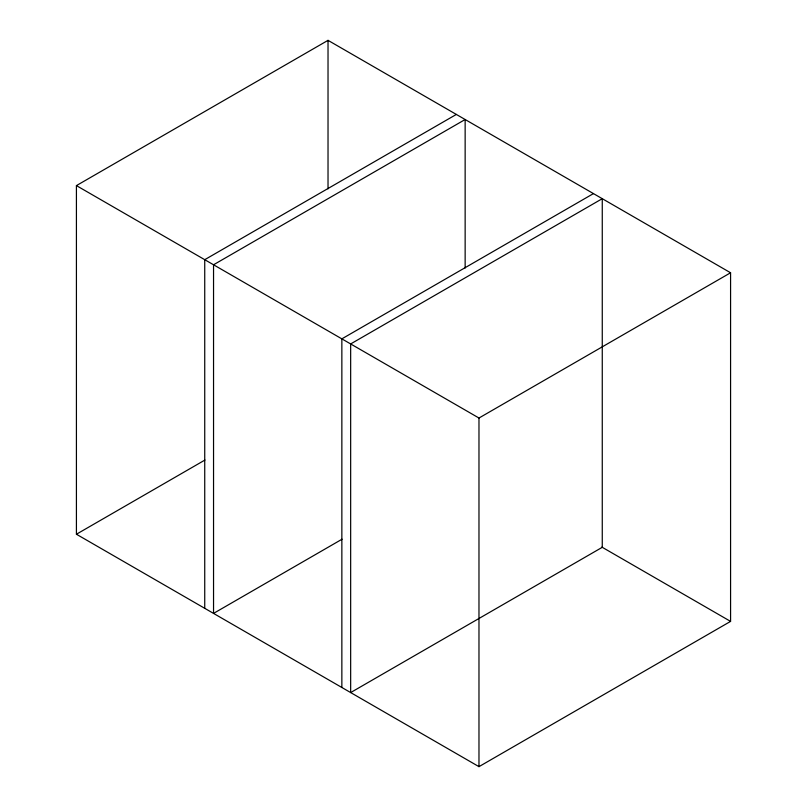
<?xml version="1.0" encoding="UTF-8"?>
<svg xmlns="http://www.w3.org/2000/svg" width="807" height="807" viewBox="0 0 807 807"><rect width="100%" height="100%" fill="white"/><g stroke="black" fill="none" stroke-linecap="round" stroke-linejoin="round"><path stroke-width="1.21" d="M76.423 185.61L328.025 40.35L730.577 272.766L730.577 621.39L478.975 766.65L76.423 534.234L76.423 185.61L478.975 418.026L730.577 272.766M456.338 114.433L204.736 259.693L204.736 608.317M593.458 193.599L341.855 338.859L341.855 687.483M76.423 534.234L204.948 460.03M342.067 539.197L213.542 613.401L213.542 264.777L465.145 119.517L465.145 268.025M601.851 547.065L730.577 621.39M478.975 418.026L478.975 766.65M328.025 40.35L328.025 188.858M602.264 198.683L350.662 343.943L350.662 692.567L602.264 547.307L602.264 198.683"/></g></svg>
